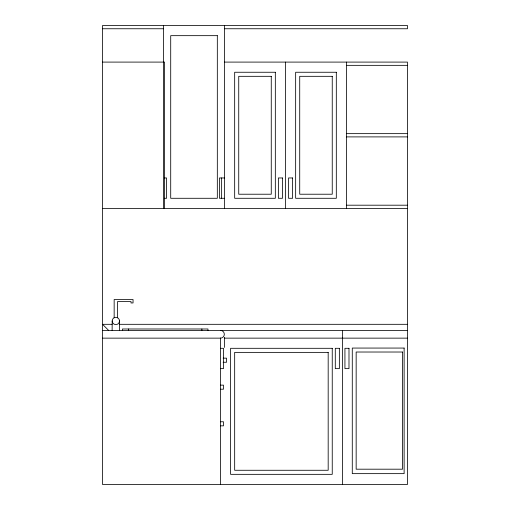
<?xml version="1.0" encoding="UTF-8"?>
<svg xmlns="http://www.w3.org/2000/svg" width="510" height="510" viewBox="0 0 510 510"><rect width="100%" height="100%" fill="white"/><g stroke="black" fill="none" stroke-linecap="round" stroke-linejoin="round"><path stroke-width="0.76" d="M102.542 28.751L163.525 28.751M224.508 28.751L407.458 28.751L407.458 25.5L102.542 25.5L102.542 484.5L407.458 484.5L407.458 62.093L224.508 62.093M102.542 62.093L164.539 62.093L164.539 208.45M346.475 65.344L407.458 65.344M346.475 133.645L407.458 133.645M346.475 136.897L407.458 136.897M164.29 177.958L166.572 177.958L166.572 198.288L164.29 198.288M224.508 177.958L219.478 177.958L219.478 198.288L224.508 198.288M346.475 205.198L407.458 205.198M102.542 208.45L407.458 208.45M112.194 320.962L112.123 330.416M119.512 320.962A3.659 3.659 0 0 0 114.023 317.794A3.659 3.659 0 0 0 114.023 324.13A3.659 3.659 0 0 0 119.512 320.962L119.582 330.416M112.098 324.315L102.542 324.315L108.643 330.416M119.263 324.315L407.458 324.315M102.542 330.416L407.458 330.416M102.542 338.143L220.441 338.143A3.863 3.863 0 0 0 224.304 334.279A3.863 3.863 0 0 0 220.441 330.416L220.441 330.55M224.4 338.143L407.458 338.143M220.441 348.304L223.495 348.304L223.495 368.634L220.441 368.634M223.15 358.154L226.542 358.154L226.542 362.259L223.15 362.259M220.441 385.139L223.495 385.139L223.495 389.206L220.441 389.206M220.441 421.77L223.495 421.77L223.495 425.837L220.441 425.837M346.475 62.093L346.475 208.45M342.408 330.416L342.408 484.5M285.492 62.093L285.492 208.45M224.508 25.5L224.508 208.45M224.508 337.276L224.508 347.438M221.633 177.958L221.633 198.288M220.441 337.958L220.441 484.5M207.972 330.416L207.972 328.995L122.432 328.995L122.432 330.416M201.877 328.995L201.877 330.416M163.525 25.5L163.525 208.45M128.533 328.995L128.533 330.416M117.549 317.858L117.549 301.569L131.006 301.569L131.006 302.953L133.04 302.953L133.04 299.536L114.157 299.536L114.157 317.787M217.324 35.662L170.71 35.662L170.71 198.288L217.324 198.288L217.324 35.662M275.33 72.254L234.67 72.254L234.67 198.288L275.33 198.288L275.33 72.254M336.313 72.254L295.653 72.254L295.653 198.288L336.313 198.288L336.313 72.254M271.263 76.322L238.737 76.322L238.737 194.221L271.263 194.221L271.263 76.322M332.246 76.322L299.721 76.322L299.721 194.221L332.246 194.221L332.246 76.322M282.444 177.958L278.377 177.958L278.377 198.288L282.444 198.288L282.444 177.958M292.606 177.958L288.539 177.958L288.539 198.288L292.606 198.288L292.606 177.958M404.124 348.062L352.282 348.062L352.282 473.643L404.124 473.643L404.124 348.062M332.246 348.304L230.609 348.304L230.609 474.338L332.246 474.338L332.246 348.304M339.36 348.304L335.293 348.304L335.293 368.634L339.36 368.634L339.36 348.304M348.993 348.304L344.932 348.304L344.932 368.634L348.993 368.634L348.993 348.304M402.517 352.021L356.158 352.021L356.158 469.194L402.517 469.194L402.517 352.021M328.179 352.372L234.67 352.372L234.67 470.271L328.179 470.271L328.179 352.372"/></g></svg>
